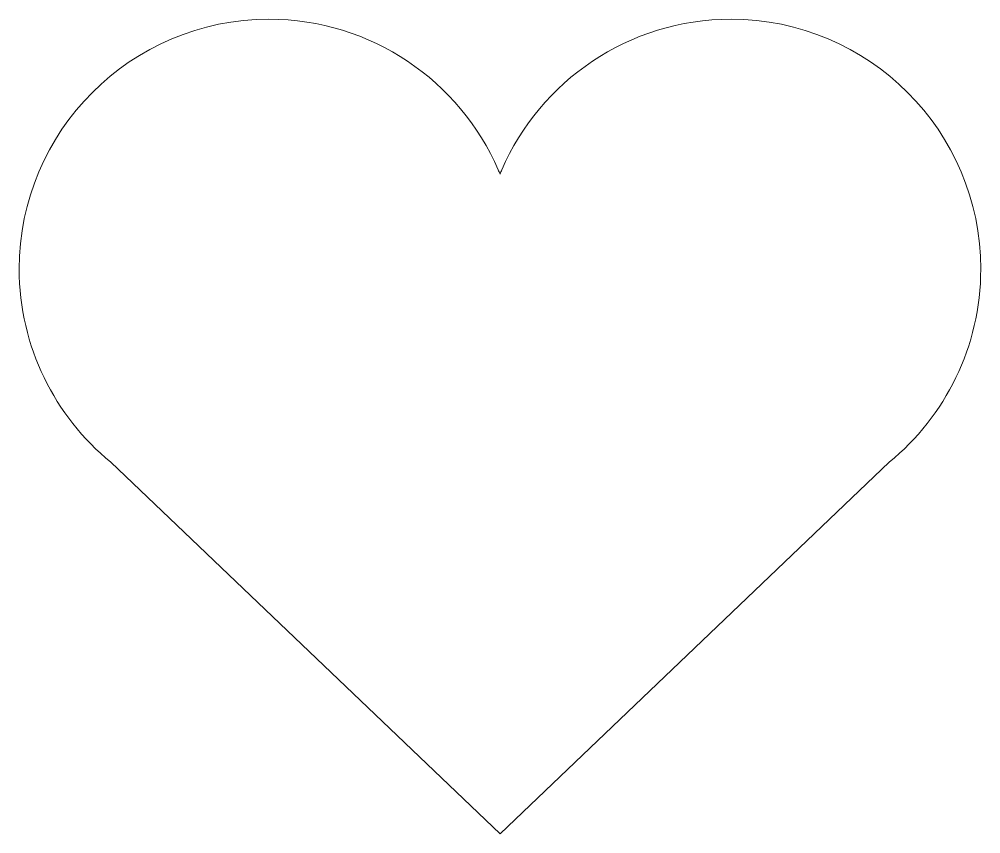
# Model space of a CAD drawing. Header units: inches. Extents: x 26.4 to 59.7, y 22.6 to 50.8.
import ezdxf

# ---------------------------------------------------------------- set-up
doc = ezdxf.new("R2010")
doc.units = ezdxf.units.IN
doc.header["$MEASUREMENT"] = 0
doc.layers.add('Layer 1', color=7, linetype='Continuous')

msp = doc.modelspace()

# ---------------------------------------------------------------- linework, layer by layer
at = {"layer": 'Layer 1', "color": 7, "lineweight": 13}
msp.add_open_spline([(59.666, 42.142), (59.666, 39.449), (58.434, 37.045), (56.502, 35.463), (56.502, 35.463), (43.051, 22.621), (43.051, 22.621), (43.051, 22.621), (29.599, 35.463), (29.599, 35.463), (27.668, 37.045), (26.435, 39.449), (26.435, 42.142), (26.435, 46.908), (30.299, 50.772), (35.065, 50.772), (38.613, 50.772), (41.659, 48.631), (42.986, 45.572), (43.008, 45.522), (43.03, 45.471), (43.051, 45.418), (43.072, 45.471), (43.093, 45.522), (43.116, 45.572), (44.442, 48.631), (47.489, 50.772), (51.036, 50.772), (55.802, 50.772), (59.666, 46.908), (59.666, 42.142)], degree=3, knots=[0, 0, 0, 0, 1, 1, 1, 2, 2, 2, 3, 3, 3, 4, 4, 4, 5, 5, 5, 6, 6, 6, 7, 7, 7, 8, 8, 8, 9, 9, 9, 10, 10, 10, 10], dxfattribs=at)

doc.saveas('drawing.dxf')
